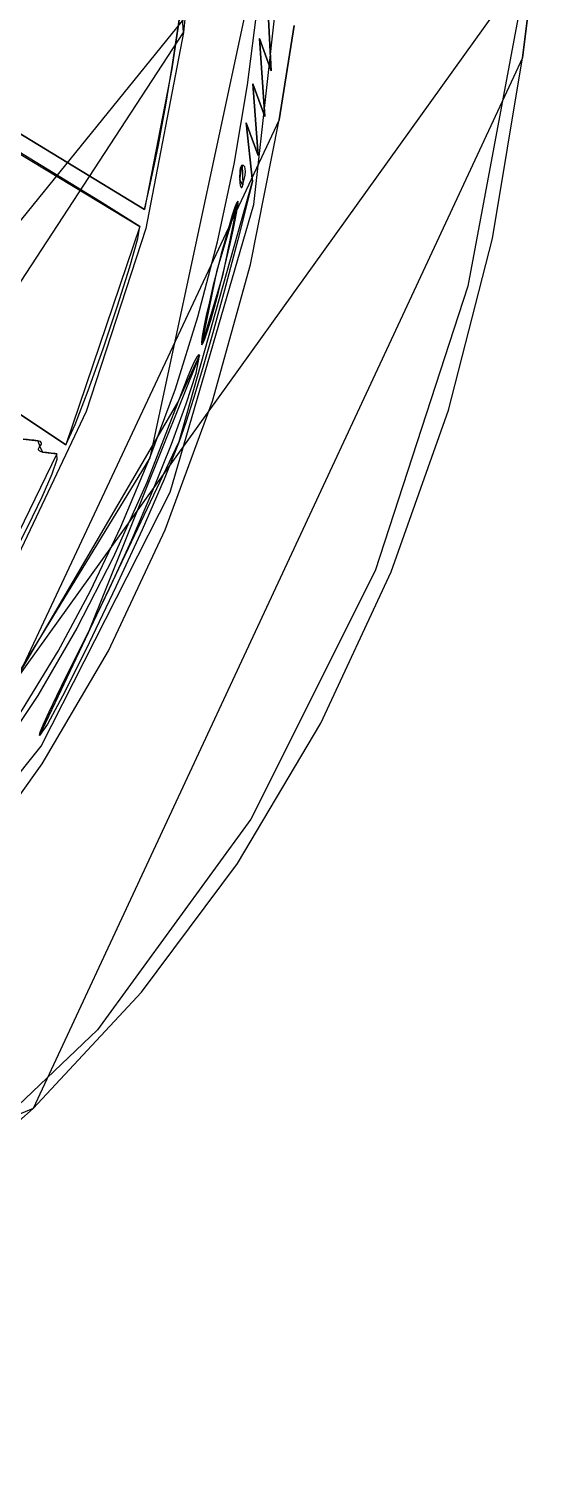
# Model space of a CAD drawing. Extents: x 0.3 to 49.4, y 16 to 54.1.
# Drawn here: x 46.33 to 49.37, y 15.97 to 24.7 of the extents above; entities that cross this region are included whole.
import ezdxf

# ---------------------------------------------------------------- set-up
doc = ezdxf.new("R2010")
doc.units = 0
doc.layers.get('0').update_dxf_attribs({"linetype": 'CONTINUOUS'})

msp = doc.modelspace()

# ---------------------------------------------------------------- linework, layer by layer
at = {"color": 178}
for points in [[(46.9702, 28.9553), (47.1157, 28.3332), (47.2266, 27.7159), (47.303, 27.1027), (47.3448, 26.4929), (47.3521, 25.8858), (47.325, 25.2806), (47.2636, 24.6766), (46.9702, 28.9553)], [(47.0001, 23.5082), (46.7573, 23.6614), (46.1646, 24.0244), (45.3618, 24.5126), (44.4889, 25.0411), (43.6858, 25.5253), (43.0926, 25.8804), (42.849, 26.0216), (47.0001, 23.5082)], [(43.2877, 25.8929), (47.0295, 23.6115), (43.2877, 25.8929)], [(40.9278, 16.9341), (42.6146, 17.329), (44.1024, 18.0565), (45.3726, 19.0839), (46.4062, 20.3787), (47.1842, 21.9084), (47.6879, 23.6403), (47.8982, 25.542), (40.9278, 16.9341)], [(47.0621, 22.115), (47.2149, 22.5297), (47.3506, 22.9645), (47.4687, 23.4165), (47.5685, 23.8827), (47.6495, 24.3605), (47.711, 24.8468), (47.7524, 25.3387), (47.0621, 22.115)], [(49.3345, 25.072), (48.9764, 23.1492), (48.4174, 21.4355), (47.6699, 19.9394), (46.7464, 18.6695), (45.6594, 17.6342), (44.4214, 16.8421), (43.0449, 16.3016), (49.3345, 25.072)], [(49.305, 24.5237), (49.3736, 25.072), (49.305, 24.5237)], [(47.7622, 25.0328), (47.7921, 24.4454), (47.7622, 25.0328)], [(47.1928, 24.4579), (47.2602, 24.9013), (47.1928, 24.4579)], [(47.8391, 24.1516), (47.9301, 24.7195), (47.8391, 24.1516)], [(47.2636, 24.6766), (47.0369, 23.4971), (46.6787, 22.3935), (46.1978, 21.3795), (45.6031, 20.4684), (44.9033, 19.6739), (44.1074, 19.0095), (43.224, 18.4886), (47.2636, 24.6766)], [(47.7921, 24.4454), (47.7212, 24.6412), (47.7921, 24.4454)], [(47.7212, 24.6412), (47.7529, 24.1712), (47.7212, 24.6412)], [(46.3591, 18.196), (47.0112, 18.8977), (47.5889, 19.6726), (48.0907, 20.5174), (48.5148, 21.4283), (48.8596, 22.4021), (49.1236, 23.435), (49.305, 24.5237), (46.3591, 18.196)], [(47.0295, 23.6115), (47.06, 23.7439), (47.0879, 23.8732), (47.1134, 23.999), (47.1364, 24.1208), (47.1573, 24.2381), (47.176, 24.3506), (47.1928, 24.4579), (47.0295, 23.6115)], [(43.1773, 24.4489), (46.5555, 22.1943), (43.1773, 24.4489)], [(47.7529, 24.1712), (47.6809, 24.367), (47.7529, 24.1712)], [(47.6809, 24.367), (47.7135, 23.9362), (47.6809, 24.367)], [(45.4433, 19.0464), (45.957, 19.6358), (46.4133, 20.2712), (46.8122, 20.9528), (47.154, 21.6813), (47.439, 22.4569), (47.6672, 23.2802), (47.8391, 24.1516), (45.4433, 19.0464)], [(47.7135, 23.9362), (47.6405, 24.132), (47.7135, 23.9362)], [(47.6405, 24.132), (47.6802, 23.7795), (47.6405, 24.132)], [(47.617, 23.8775), (47.6126, 23.8751), (47.6089, 23.8685), (47.6058, 23.858), (47.6034, 23.8444), (47.602, 23.828), (47.6014, 23.8095), (47.602, 23.7893), (47.617, 23.8775)], [(47.622, 23.76), (47.6295, 23.791), (47.6342, 23.8173), (47.6362, 23.8389), (47.6355, 23.8557), (47.6321, 23.8678), (47.6259, 23.875), (47.617, 23.8775), (47.622, 23.76)], [(47.6802, 23.7795), (47.5904, 23.428), (47.5106, 23.1255), (47.4401, 22.868), (47.3784, 22.6518), (47.3247, 22.4732), (47.2784, 22.3281), (47.2387, 22.2129), (47.6802, 23.7795)], [(47.602, 23.7893), (47.6034, 23.7708), (47.6055, 23.7567), (47.6082, 23.7473), (47.6113, 23.7427), (47.6147, 23.7432), (47.6184, 23.7489), (47.622, 23.76), (47.602, 23.7893)], [(47.5916, 23.6614), (47.5851, 23.6535), (47.5735, 23.6242), (47.5576, 23.576), (47.5381, 23.5114), (47.5158, 23.4331), (47.4915, 23.3435), (47.4659, 23.2452), (47.5916, 23.6614)], [(47.4995, 23.2117), (47.5237, 23.3113), (47.5452, 23.4037), (47.5633, 23.4862), (47.5776, 23.5559), (47.5874, 23.6102), (47.5923, 23.6463), (47.5916, 23.6614), (47.4995, 23.2117)], [(46.5555, 22.1943), (46.6124, 22.316), (46.691, 22.5204), (46.7796, 22.771), (46.8664, 23.0314), (46.9399, 23.2654), (46.9884, 23.4364), (47.0001, 23.5082), (46.5555, 22.1943)], [(47.4659, 23.2452), (47.4413, 23.1461), (47.4195, 23.0539), (47.4012, 22.9716), (47.3869, 22.9019), (47.3772, 22.8474), (47.3727, 22.8111), (47.3739, 22.7955), (47.4659, 23.2452)], [(47.3739, 22.7955), (47.3808, 22.8029), (47.3927, 22.8319), (47.4088, 22.88), (47.4283, 22.9445), (47.4504, 23.023), (47.4744, 23.1129), (47.4995, 23.2117), (47.3739, 22.7955)], [(46.6892, 21.061), (46.8194, 21.3289), (46.9519, 21.6212), (47.0785, 21.9174), (47.1908, 22.197), (47.2807, 22.4395), (47.34, 22.6245), (47.3605, 22.7316), (46.6892, 21.061)], [(47.3605, 22.7316), (47.3566, 22.738), (47.3465, 22.7258), (47.331, 22.6969), (47.3108, 22.6529), (47.2867, 22.5956), (47.2596, 22.5267), (47.2302, 22.4479), (47.3605, 22.7316)], [(47.2302, 22.4479), (47.043, 21.9675), (46.841, 21.5154), (46.6226, 21.0887), (46.3862, 20.6847), (46.1302, 20.3007), (45.8528, 19.9338), (45.5526, 19.5813), (47.2302, 22.4479)], [(46.3865, 22.2178), (46.3756, 22.2191), (46.3633, 22.2205), (46.35, 22.222), (46.3363, 22.2235), (46.3228, 22.225), (46.31, 22.2264), (46.2984, 22.2276), (46.3865, 22.2178)], [(46.3996, 22.1836), (46.4052, 22.1904), (46.4082, 22.1969), (46.4086, 22.203), (46.4066, 22.2083), (46.4022, 22.2127), (46.3955, 22.2159), (46.3865, 22.2178), (46.3996, 22.1836)], [(46.4159, 22.1493), (46.4063, 22.1512), (46.3989, 22.1544), (46.3939, 22.1588), (46.3913, 22.1641), (46.3914, 22.1702), (46.3941, 22.1767), (46.3996, 22.1836), (46.4159, 22.1493)], [(47.2387, 22.2129), (47.1483, 21.987), (47.0142, 21.6813), (46.8566, 21.3383), (46.6959, 21.0005), (46.5523, 20.7104), (46.4458, 20.5105), (46.3969, 20.4434), (47.2387, 22.2129)], [(45.4629, 19.4998), (45.7774, 19.8842), (46.0524, 20.2472), (46.2942, 20.5993), (46.5095, 20.9515), (46.7049, 21.3143), (46.8869, 21.6986), (47.0621, 22.115), (45.4629, 19.4998)], [(45.939, 20.984), (46.0875, 21.2453), (46.218, 21.4866), (46.3277, 21.7006), (46.4137, 21.8801), (46.4733, 22.0179), (46.5036, 22.1067), (46.5018, 22.1395), (45.939, 20.984)], [(46.5018, 22.1395), (46.4914, 22.1407), (46.4795, 22.1421), (46.4666, 22.1436), (46.4533, 22.1452), (46.4401, 22.1466), (46.4274, 22.148), (46.4159, 22.1493), (46.5018, 22.1395)], [(46.3969, 20.4434), (46.4018, 20.4626), (46.422, 20.5112), (46.4556, 20.5852), (46.501, 20.681), (46.5562, 20.7948), (46.6196, 20.9227), (46.6892, 21.061), (46.3969, 20.4434)], [(41.0181, 15.9651), (41.9935, 16.0772), (42.8794, 16.2553), (43.687, 16.5009), (44.4276, 16.816), (45.1123, 17.2024), (45.7524, 17.6618), (46.3591, 18.196), (41.0181, 15.9651)]]:
    msp.add_lwpolyline(points, dxfattribs=at)

doc.saveas('drawing.dxf')
